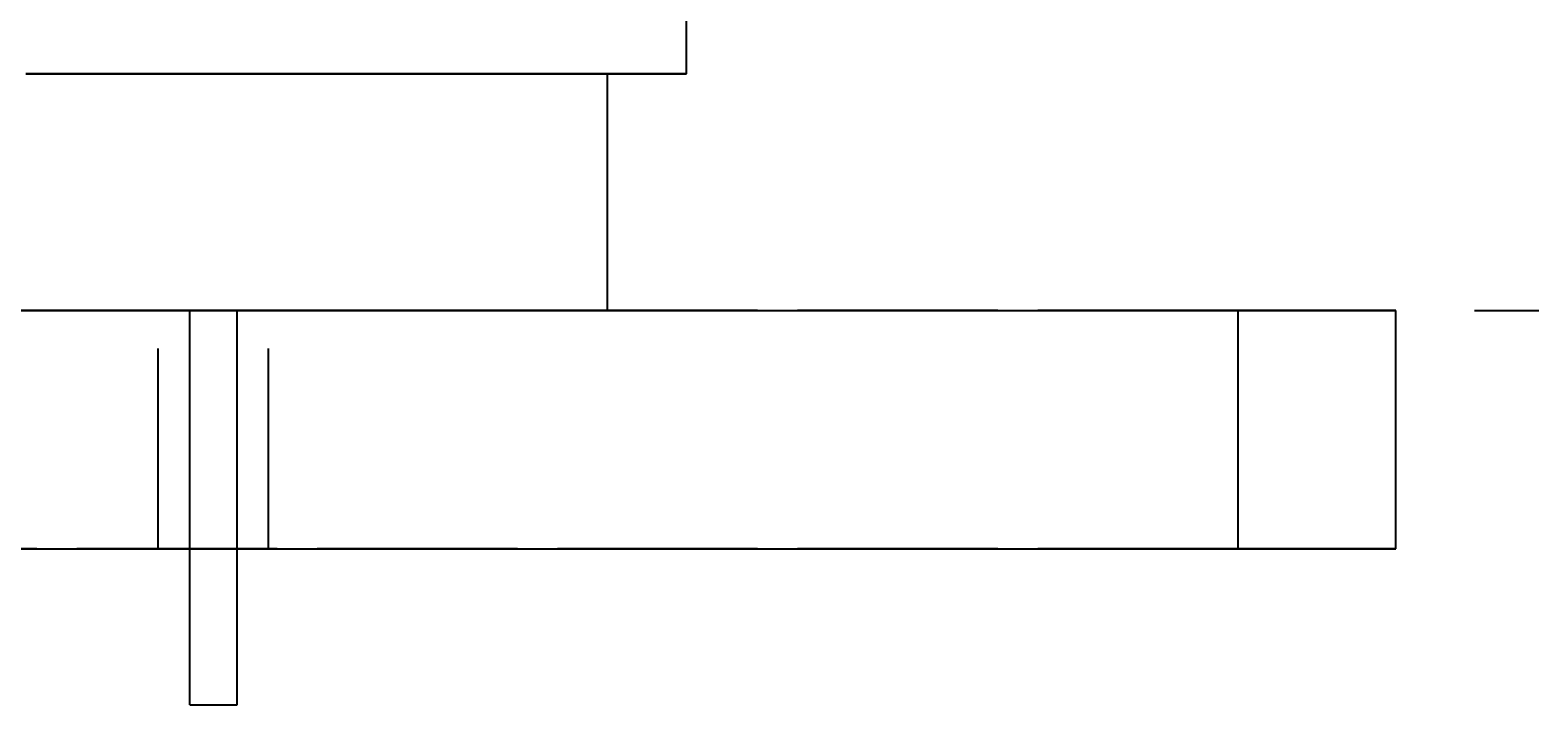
# Model space of a CAD drawing. Header units: millimetres. Extents: x -13 to 276, y -50 to 157.
# Drawn here: x 41.09 to 50.6, y 96.51 to 100.79 of the extents above; entities that cross this region are included whole.
import ezdxf

# ---------------------------------------------------------------- set-up
doc = ezdxf.new("R2010")
doc.units = ezdxf.units.MM
doc.linetypes.add('DASHED', pattern=[1.524, 1.27, -0.254])
for name, color, linetype in [('DIMS', 3, 'CONTINUOUS'), ('HIDDEN', 8, 'DASHED'), ('VISIBLE', 7, 'CONTINUOUS')]:
    doc.layers.add(name, color=color, linetype=linetype)
doc.styles.add('OpenSansCondensed-Light', font='OpenSansCondensed-Light.ttf')
doc.dimstyles.new('EZDXF', dxfattribs={"dimtxt": 0.25, "dimasz": 0.175, "dimexe": 0.375, "dimexo": 0.125, "dimgap": 0.1, "dimtad": 1, "dimlfac": 100, "dimzin": 12, "dimdsep": 46, "dimtxsty": 'OpenSansCondensed-Light', "dimblk": 'ARCHTICK', "dimcen": 2.5, "dimazin": 3, "dimtfac": 0.5, "dimtmove": 2, "dimatfit": 3})

# ---------------------------------------------------------------- blocks, each defined once
blk = doc.blocks.new('_ARCHTICK')
at = {"color": 0, "linetype": 'BYBLOCK', "const_width": 0.15}
blk.add_lwpolyline([(-0.5, -0.5), (0.5, 0.5)], dxfattribs=at)

msp = doc.modelspace()

# ---------------------------------------------------------------- linework, layer by layer
at = {"layer": 'HIDDEN'}
for points in [[(41.05952, 100.51), (41.25, 100.51), (41.44048, 100.51), (41.63095, 100.51), (41.82143, 100.51), (42.0119, 100.51), (42.20238, 100.51), (42.39286, 100.51), (42.58333, 100.51), (42.77381, 100.51), (42.96429, 100.51), (43.15476, 100.51), (43.34524, 100.51), (43.53571, 100.51), (43.72619, 100.51), (43.91667, 100.51), (44.10714, 100.51), (44.29762, 100.51), (44.4881, 100.51), (44.67857, 100.51), (44.86905, 100.51), (45.05952, 100.51), (45.25, 100.51)], [(44.75, 100.51), (44.5754, 100.51), (44.40079, 100.51), (44.22619, 100.51), (44.05159, 100.51), (43.87698, 100.51), (43.70238, 100.51), (43.52778, 100.51), (43.35317, 100.51), (43.17857, 100.51), (43.00397, 100.51), (42.82937, 100.51), (42.65476, 100.51), (42.48016, 100.51), (42.30556, 100.51), (42.13095, 100.51), (41.95635, 100.51), (41.78175, 100.51), (41.60714, 100.51), (41.43254, 100.51), (41.25794, 100.51), (41.08333, 100.51)], [(41.08333, 100.51), (41.25794, 100.51), (41.43254, 100.51), (41.60714, 100.51), (41.78175, 100.51), (41.95635, 100.51), (42.13095, 100.51), (42.30556, 100.51), (42.48016, 100.51), (42.65476, 100.51), (42.82937, 100.51), (43.00397, 100.51), (43.17857, 100.51), (43.35317, 100.51), (43.52778, 100.51), (43.70238, 100.51), (43.87698, 100.51), (44.05159, 100.51), (44.22619, 100.51), (44.40079, 100.51), (44.5754, 100.51), (44.75, 100.51)], [(48.75, 99.01), (1.75, 99.01)], [(44.75, 99.01), (44.5754, 99.01), (44.40079, 99.01), (44.22619, 99.01), (44.05159, 99.01), (43.87698, 99.01), (43.70238, 99.01), (43.52778, 99.01), (43.35317, 99.01), (43.17857, 99.01), (43.00397, 99.01), (42.82937, 99.01), (42.65476, 99.01), (42.48016, 99.01), (42.30556, 99.01), (42.13095, 99.01), (41.95635, 99.01), (41.78175, 99.01), (41.60714, 99.01), (41.43254, 99.01), (41.25794, 99.01), (41.08333, 99.01)], [(41.08333, 99.01), (41.25794, 99.01), (41.43254, 99.01), (41.60714, 99.01), (41.78175, 99.01), (41.95635, 99.01), (42.13095, 99.01), (42.30556, 99.01), (42.48016, 99.01), (42.65476, 99.01), (42.82937, 99.01), (43.00397, 99.01), (43.17857, 99.01), (43.35317, 99.01), (43.52778, 99.01), (43.70238, 99.01), (43.87698, 99.01), (44.05159, 99.01), (44.22619, 99.01), (44.40079, 99.01), (44.5754, 99.01), (44.75, 99.01)], [(42.6, 99.01), (42.58889, 99.01), (42.57778, 99.01), (42.56667, 99.01), (42.55556, 99.01), (42.54444, 99.01), (42.53333, 99.01), (42.52222, 99.01), (42.51111, 99.01), (42.5, 99.01), (42.48889, 99.01), (42.47778, 99.01), (42.46667, 99.01), (42.45556, 99.01), (42.44444, 99.01), (42.43333, 99.01), (42.42222, 99.01), (42.41111, 99.01), (42.4, 99.01), (42.38889, 99.01), (42.37778, 99.01), (42.36667, 99.01), (42.35556, 99.01), (42.34444, 99.01), (42.33333, 99.01), (42.32222, 99.01), (42.31111, 99.01), (42.3, 99.01), (42.28889, 99.01), (42.27778, 99.01), (42.26667, 99.01), (42.25556, 99.01), (42.24444, 99.01), (42.23333, 99.01), (42.22222, 99.01), (42.21111, 99.01), (42.2, 99.01), (42.18889, 99.01), (42.17778, 99.01), (42.16667, 99.01), (42.15556, 99.01), (42.14444, 99.01), (42.13333, 99.01), (42.12222, 99.01), (42.11111, 99.01), (42.1, 99.01), (42.08889, 99.01), (42.07778, 99.01), (42.06667, 99.01), (42.05556, 99.01), (42.04444, 99.01), (42.03333, 99.01), (42.02222, 99.01), (42.01111, 99.01), (42, 99.01), (41.98889, 99.01), (41.97778, 99.01), (41.96667, 99.01), (41.95556, 99.01), (41.94444, 99.01), (41.93333, 99.01), (41.92222, 99.01), (41.91111, 99.01), (41.9, 99.01)], [(41.9, 99.01), (41.91111, 99.01), (41.92222, 99.01), (41.93333, 99.01), (41.94444, 99.01), (41.95556, 99.01), (41.96667, 99.01), (41.97778, 99.01), (41.98889, 99.01), (42, 99.01), (42.01111, 99.01), (42.02222, 99.01), (42.03333, 99.01), (42.04444, 99.01), (42.05556, 99.01), (42.06667, 99.01), (42.07778, 99.01), (42.08889, 99.01), (42.1, 99.01), (42.11111, 99.01), (42.12222, 99.01), (42.13333, 99.01), (42.14444, 99.01), (42.15556, 99.01), (42.16667, 99.01), (42.17778, 99.01), (42.18889, 99.01), (42.2, 99.01), (42.21111, 99.01), (42.22222, 99.01), (42.23333, 99.01), (42.24444, 99.01), (42.25556, 99.01), (42.26667, 99.01), (42.27778, 99.01), (42.28889, 99.01), (42.3, 99.01), (42.31111, 99.01), (42.32222, 99.01), (42.33333, 99.01), (42.34444, 99.01), (42.35556, 99.01), (42.36667, 99.01), (42.37778, 99.01), (42.38889, 99.01), (42.4, 99.01), (42.41111, 99.01), (42.42222, 99.01), (42.43333, 99.01), (42.44444, 99.01), (42.45556, 99.01), (42.46667, 99.01), (42.47778, 99.01), (42.48889, 99.01), (42.5, 99.01), (42.51111, 99.01), (42.52222, 99.01), (42.53333, 99.01), (42.54444, 99.01), (42.55556, 99.01), (42.56667, 99.01), (42.57778, 99.01), (42.58889, 99.01), (42.6, 99.01)], [(41.9, 97.5), (41.9, 99.01)], [(41.9, 97.5), (41.9, 99.01)], [(42.1, 99.01), (42.4, 99.01)], [(42.1, 99.01), (42.4, 99.01)], [(42.1, 96.51), (42.1, 99.01)], [(42.1, 97.5), (42.1, 99.01)], [(42.4, 96.51), (42.4, 99.01)], [(42.4, 97.5), (42.4, 99.01)], [(42.6, 97.5), (42.6, 99.01)], [(42.6, 97.5), (42.6, 99.01)], [(49.75, 99.01), (49.73413, 99.01), (49.71825, 99.01), (49.70238, 99.01), (49.68651, 99.01), (49.67063, 99.01), (49.65476, 99.01), (49.63889, 99.01), (49.62302, 99.01), (49.60714, 99.01), (49.59127, 99.01), (49.5754, 99.01), (49.55952, 99.01), (49.54365, 99.01), (49.52778, 99.01), (49.5119, 99.01), (49.49603, 99.01), (49.48016, 99.01), (49.46429, 99.01), (49.44841, 99.01), (49.43254, 99.01), (49.41667, 99.01), (49.40079, 99.01), (49.38492, 99.01), (49.36905, 99.01), (49.35317, 99.01), (49.3373, 99.01), (49.32143, 99.01), (49.30556, 99.01), (49.28968, 99.01), (49.27381, 99.01), (49.25794, 99.01), (49.24206, 99.01), (49.22619, 99.01), (49.21032, 99.01), (49.19444, 99.01), (49.17857, 99.01), (49.1627, 99.01), (49.14683, 99.01), (49.13095, 99.01), (49.11508, 99.01), (49.09921, 99.01), (49.08333, 99.01), (49.06746, 99.01), (49.05159, 99.01), (49.03571, 99.01), (49.01984, 99.01), (49.00397, 99.01), (48.9881, 99.01), (48.97222, 99.01), (48.95635, 99.01), (48.94048, 99.01), (48.9246, 99.01), (48.90873, 99.01), (48.89286, 99.01), (48.87698, 99.01), (48.86111, 99.01), (48.84524, 99.01), (48.82937, 99.01), (48.81349, 99.01), (48.79762, 99.01), (48.78175, 99.01), (48.76587, 99.01), (48.75, 99.01)], [(48.75, 97.5), (48.75, 99.01)], [(49.75, 97.5), (49.75, 99.01)], [(48.75, 97.5), (1.75, 97.5)], [(42.6, 97.5), (42.58889, 97.5), (42.57778, 97.5), (42.56667, 97.5), (42.55556, 97.5), (42.54444, 97.5), (42.53333, 97.5), (42.52222, 97.5), (42.51111, 97.5), (42.5, 97.5), (42.48889, 97.5), (42.47778, 97.5), (42.46667, 97.5), (42.45556, 97.5), (42.44444, 97.5), (42.43333, 97.5), (42.42222, 97.5), (42.41111, 97.5), (42.4, 97.5), (42.38889, 97.5), (42.37778, 97.5), (42.36667, 97.5), (42.35556, 97.5), (42.34444, 97.5), (42.33333, 97.5), (42.32222, 97.5), (42.31111, 97.5), (42.3, 97.5), (42.28889, 97.5), (42.27778, 97.5), (42.26667, 97.5), (42.25556, 97.5), (42.24444, 97.5), (42.23333, 97.5), (42.22222, 97.5), (42.21111, 97.5), (42.2, 97.5), (42.18889, 97.5), (42.17778, 97.5), (42.16667, 97.5), (42.15556, 97.5), (42.14444, 97.5), (42.13333, 97.5), (42.12222, 97.5), (42.11111, 97.5), (42.1, 97.5), (42.08889, 97.5), (42.07778, 97.5), (42.06667, 97.5), (42.05556, 97.5), (42.04444, 97.5), (42.03333, 97.5), (42.02222, 97.5), (42.01111, 97.5), (42, 97.5), (41.98889, 97.5), (41.97778, 97.5), (41.96667, 97.5), (41.95556, 97.5), (41.94444, 97.5), (41.93333, 97.5), (41.92222, 97.5), (41.91111, 97.5), (41.9, 97.5)], [(41.9, 97.5), (41.91111, 97.5), (41.92222, 97.5), (41.93333, 97.5), (41.94444, 97.5), (41.95556, 97.5), (41.96667, 97.5), (41.97778, 97.5), (41.98889, 97.5), (42, 97.5), (42.01111, 97.5), (42.02222, 97.5), (42.03333, 97.5), (42.04444, 97.5), (42.05556, 97.5), (42.06667, 97.5), (42.07778, 97.5), (42.08889, 97.5), (42.1, 97.5), (42.11111, 97.5), (42.12222, 97.5), (42.13333, 97.5), (42.14444, 97.5), (42.15556, 97.5), (42.16667, 97.5), (42.17778, 97.5), (42.18889, 97.5), (42.2, 97.5), (42.21111, 97.5), (42.22222, 97.5), (42.23333, 97.5), (42.24444, 97.5), (42.25556, 97.5), (42.26667, 97.5), (42.27778, 97.5), (42.28889, 97.5), (42.3, 97.5), (42.31111, 97.5), (42.32222, 97.5), (42.33333, 97.5), (42.34444, 97.5), (42.35556, 97.5), (42.36667, 97.5), (42.37778, 97.5), (42.38889, 97.5), (42.4, 97.5), (42.41111, 97.5), (42.42222, 97.5), (42.43333, 97.5), (42.44444, 97.5), (42.45556, 97.5), (42.46667, 97.5), (42.47778, 97.5), (42.48889, 97.5), (42.5, 97.5), (42.51111, 97.5), (42.52222, 97.5), (42.53333, 97.5), (42.54444, 97.5), (42.55556, 97.5), (42.56667, 97.5), (42.57778, 97.5), (42.58889, 97.5), (42.6, 97.5)], [(49.75, 97.5), (49.73413, 97.5), (49.71825, 97.5), (49.70238, 97.5), (49.68651, 97.5), (49.67063, 97.5), (49.65476, 97.5), (49.63889, 97.5), (49.62302, 97.5), (49.60714, 97.5), (49.59127, 97.5), (49.5754, 97.5), (49.55952, 97.5), (49.54365, 97.5), (49.52778, 97.5), (49.5119, 97.5), (49.49603, 97.5), (49.48016, 97.5), (49.46429, 97.5), (49.44841, 97.5), (49.43254, 97.5), (49.41667, 97.5), (49.40079, 97.5), (49.38492, 97.5), (49.36905, 97.5), (49.35317, 97.5), (49.3373, 97.5), (49.32143, 97.5), (49.30556, 97.5), (49.28968, 97.5), (49.27381, 97.5), (49.25794, 97.5), (49.24206, 97.5), (49.22619, 97.5), (49.21032, 97.5), (49.19444, 97.5), (49.17857, 97.5), (49.1627, 97.5), (49.14683, 97.5), (49.13095, 97.5), (49.11508, 97.5), (49.09921, 97.5), (49.08333, 97.5), (49.06746, 97.5), (49.05159, 97.5), (49.03571, 97.5), (49.01984, 97.5), (49.00397, 97.5), (48.9881, 97.5), (48.97222, 97.5), (48.95635, 97.5), (48.94048, 97.5), (48.9246, 97.5), (48.90873, 97.5), (48.89286, 97.5), (48.87698, 97.5), (48.86111, 97.5), (48.84524, 97.5), (48.82937, 97.5), (48.81349, 97.5), (48.79762, 97.5), (48.78175, 97.5), (48.76587, 97.5), (48.75, 97.5)], [(42.1, 96.51), (42.4, 96.51)]]:
    msp.add_lwpolyline(points, dxfattribs=at)
at = {"layer": 'VISIBLE'}
for points in [[(45.25, 100.51), (45.25, 101.01)], [(45.25, 100.51), (45.05952, 100.51), (44.86905, 100.51), (44.67857, 100.51), (44.4881, 100.51), (44.29762, 100.51), (44.10714, 100.51), (43.91667, 100.51), (43.72619, 100.51), (43.53571, 100.51), (43.34524, 100.51), (43.15476, 100.51), (42.96429, 100.51), (42.77381, 100.51), (42.58333, 100.51), (42.39286, 100.51), (42.20238, 100.51), (42.0119, 100.51), (41.82143, 100.51), (41.63095, 100.51), (41.44048, 100.51), (41.25, 100.51), (41.05952, 100.51)], [(44.75, 99.01), (44.75, 100.51)], [(1.75, 99.01), (48.75, 99.01)], [(48.75, 99.01), (48.76587, 99.01), (48.78175, 99.01), (48.79762, 99.01), (48.81349, 99.01), (48.82937, 99.01), (48.84524, 99.01), (48.86111, 99.01), (48.87698, 99.01), (48.89286, 99.01), (48.90873, 99.01), (48.9246, 99.01), (48.94048, 99.01), (48.95635, 99.01), (48.97222, 99.01), (48.9881, 99.01), (49.00397, 99.01), (49.01984, 99.01), (49.03571, 99.01), (49.05159, 99.01), (49.06746, 99.01), (49.08333, 99.01), (49.09921, 99.01), (49.11508, 99.01), (49.13095, 99.01), (49.14683, 99.01), (49.1627, 99.01), (49.17857, 99.01), (49.19444, 99.01), (49.21032, 99.01), (49.22619, 99.01), (49.24206, 99.01), (49.25794, 99.01), (49.27381, 99.01), (49.28968, 99.01), (49.30556, 99.01), (49.32143, 99.01), (49.3373, 99.01), (49.35317, 99.01), (49.36905, 99.01), (49.38492, 99.01), (49.40079, 99.01), (49.41667, 99.01), (49.43254, 99.01), (49.44841, 99.01), (49.46429, 99.01), (49.48016, 99.01), (49.49603, 99.01), (49.5119, 99.01), (49.52778, 99.01), (49.54365, 99.01), (49.55952, 99.01), (49.5754, 99.01), (49.59127, 99.01), (49.60714, 99.01), (49.62302, 99.01), (49.63889, 99.01), (49.65476, 99.01), (49.67063, 99.01), (49.68651, 99.01), (49.70238, 99.01), (49.71825, 99.01), (49.73413, 99.01), (49.75, 99.01)], [(48.75, 97.5), (48.75, 99.01)], [(49.75, 97.5), (49.75, 99.01)], [(1.75, 97.5), (48.75, 97.5)], [(42.1, 96.51), (42.1, 97.5)], [(42.4, 96.51), (42.4, 97.5)], [(48.75, 97.5), (48.76587, 97.5), (48.78175, 97.5), (48.79762, 97.5), (48.81349, 97.5), (48.82937, 97.5), (48.84524, 97.5), (48.86111, 97.5), (48.87698, 97.5), (48.89286, 97.5), (48.90873, 97.5), (48.9246, 97.5), (48.94048, 97.5), (48.95635, 97.5), (48.97222, 97.5), (48.9881, 97.5), (49.00397, 97.5), (49.01984, 97.5), (49.03571, 97.5), (49.05159, 97.5), (49.06746, 97.5), (49.08333, 97.5), (49.09921, 97.5), (49.11508, 97.5), (49.13095, 97.5), (49.14683, 97.5), (49.1627, 97.5), (49.17857, 97.5), (49.19444, 97.5), (49.21032, 97.5), (49.22619, 97.5), (49.24206, 97.5), (49.25794, 97.5), (49.27381, 97.5), (49.28968, 97.5), (49.30556, 97.5), (49.32143, 97.5), (49.3373, 97.5), (49.35317, 97.5), (49.36905, 97.5), (49.38492, 97.5), (49.40079, 97.5), (49.41667, 97.5), (49.43254, 97.5), (49.44841, 97.5), (49.46429, 97.5), (49.48016, 97.5), (49.49603, 97.5), (49.5119, 97.5), (49.52778, 97.5), (49.54365, 97.5), (49.55952, 97.5), (49.5754, 97.5), (49.59127, 97.5), (49.60714, 97.5), (49.62302, 97.5), (49.63889, 97.5), (49.65476, 97.5), (49.67063, 97.5), (49.68651, 97.5), (49.70238, 97.5), (49.71825, 97.5), (49.73413, 97.5), (49.75, 97.5)], [(42.1, 96.51), (42.4, 96.51)]]:
    msp.add_lwpolyline(points, dxfattribs=at)

# ---------------------------------------------------------------- dimensions: what is measured, and where the dimension line sits
at = {"layer": 'DIMS'}
for base, p1, p2 in [((54.75, 99.01), (49.75, 99.01), (49.75, 144.51)), ((61.75, 99.01), (49.75, 99.01), (49.75, 142.51)), ((68.75, 99.01), (49.875, 99.01), (49.875, 101.01))]:
    msp.add_linear_dim(base=base, p1=p1, p2=p2, angle=90, dimstyle='EZDXF', override={"dimtxt": 1.6, "dimasz": 1, "dimexe": 0.6, "dimexo": 0.5, "dimdec": 2}, dxfattribs=at).render()

doc.saveas('drawing.dxf')
